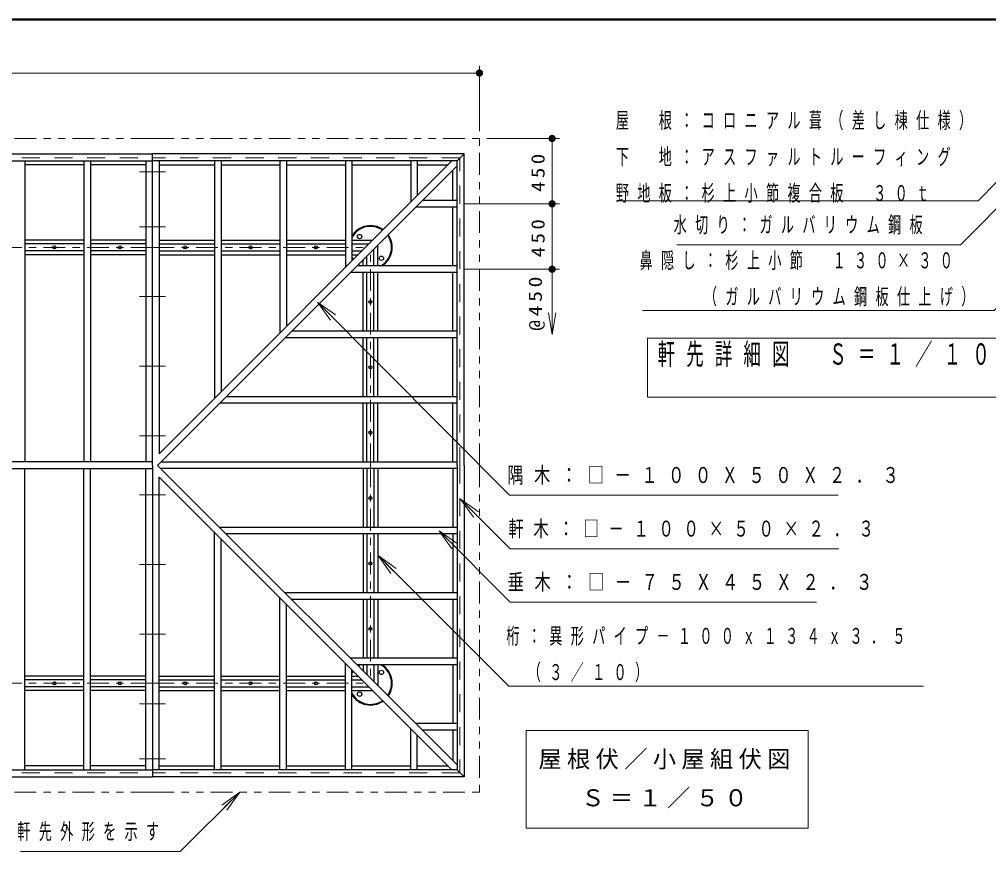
# Model space of a CAD drawing. Units: millimetres on the paper, scale 1:50, with parts at other scales. Extents: x -385 to 6, y 0 to 267.
# Drawn here: x -285.8 to -152.4, y 152.4 to 267 of the extents above; entities that cross this region are included whole.
import ezdxf

# ---------------------------------------------------------------- set-up
doc = ezdxf.new("R2010")
doc.units = ezdxf.units.MM
for name, pattern in [('USER1', [4.5, 2.5, -2]), ('USER2', [6, 3, -1, 1, -1]), ('USER3', [8, 3, -1, 1, -1, 1, -1])]:
    doc.linetypes.add(name, pattern=pattern)
doc.layers.add('LY_1', color=7, linetype='Continuous', lineweight=25)
doc.styles.add('ＭＳ ゴシック', font='')
doc.styles.get('ＭＳ ゴシック').set_extended_font_data('MS Gothic')

# ---------------------------------------------------------------- blocks, each defined once
blk = doc.blocks.new('filled_dot')
at = {"color": 0, "linetype": 'Continuous', "lineweight": -2, "const_width": 1.25}
blk.add_lwpolyline([(-0.625, 0, 1), (0.625, 0, 1)], format="xyb", close=True, dxfattribs=at)
blk = doc.blocks.new('open_arrow')
at = {"color": 0, "linetype": 'Continuous', "lineweight": -2}
blk.add_lwpolyline([(7.5, 1.25), (0, 0), (7.5, -1.25)], dxfattribs=at)

msp = doc.modelspace()

# ---------------------------------------------------------------- linework, layer by layer
at = {"layer": 'LY_1', "lineweight": 50}
msp.add_line((0, 267), (-385, 267), dxfattribs=at)
at = {"layer": 'LY_1', "lineweight": 13}
for p, q in [((-222.46, 251.61), (-222.46, 260.61)), ((-366.46, 259.61), (-222.46, 259.61)), ((-221.46, 250.61), (-211.46, 250.61)), ((-212.46, 250.61), (-212.46, 241.61)), ((-224.533, 241.61), (-211.46, 241.61)), ((-221.46, 241.61), (-211.46, 241.61)), ((-212.46, 241.61), (-212.46, 232.61)), ((-224.533, 232.61), (-211.46, 232.61)), ((-212.46, 232.61), (-212.46, 223.61)), ((-244.739, 228.085), (-242.624, 225.958)), ((-244.739, 228.085), (-242.27, 226.31)), ((-242.979, 225.605), (-244.739, 228.085)), ((-199.332, 223.131), (-199.332, 214.997)), ((-148.532, 223.131), (-199.332, 223.131)), ((-199.332, 214.997), (-148.532, 214.997)), ((-225.052, 200.971), (-222.932, 198.848)), ((-225.052, 200.971), (-222.578, 199.201)), ((-223.286, 198.494), (-225.052, 200.971)), ((-228.005, 196.606), (-225.887, 194.482)), ((-228.005, 196.606), (-225.533, 194.835)), ((-226.241, 194.129), (-228.005, 196.606)), ((-236.398, 193.184), (-234.277, 191.062)), ((-236.398, 193.184), (-233.923, 191.416)), ((-234.631, 190.709), (-236.398, 193.184)), ((-216.032, 169.109), (-216.032, 155.643)), ((-177.232, 169.109), (-216.032, 169.109)), ((-177.232, 155.643), (-177.232, 169.109)), ((-257.929, 158.843), (-255.455, 160.61)), ((-255.455, 160.61), (-257.576, 158.489)), ((-255.455, 160.61), (-257.222, 158.135)), ((-216.032, 155.643), (-177.232, 155.643))]:
    msp.add_line(p, q, dxfattribs=at)
at = {"layer": 'LY_1', "linetype": 'USER3', "lineweight": 13}
for p, q in [((-267.46, 250.61), (-294.46, 250.61)), ((-267.46, 250.61), (-222.46, 250.61)), ((-222.46, 205.61), (-222.46, 250.61)), ((-222.46, 205.61), (-222.46, 160.61)), ((-267.46, 160.61), (-294.46, 160.61)), ((-267.46, 160.61), (-222.46, 160.61))]:
    msp.add_line(p, q, dxfattribs=at)
at = {"layer": 'LY_1'}
for p, q in [((-294.46, 248.496), (-267.46, 248.496)), ((-224.575, 248.496), (-267.46, 248.496)), ((-267.46, 205.61), (-267.46, 248.496)), ((-224.575, 248.496), (-225.533, 247.538)), ((-224.575, 205.61), (-224.575, 248.496)), ((-294.46, 247.538), (-267.46, 247.538)), ((-285.01, 247.538), (-285.01, 206.11)), ((-276.91, 246.963), (-285.01, 246.963)), ((-276.91, 247.538), (-276.91, 206.11)), ((-276.01, 247.538), (-276.01, 206.11)), ((-268.36, 246.963), (-276.01, 246.963)), ((-268.36, 247.538), (-268.36, 206.11)), ((-225.533, 247.538), (-267.46, 247.538)), ((-225.533, 246.831), (-266.753, 205.61)), ((-266.56, 247.538), (-266.56, 207.217)), ((-226.24, 247.538), (-266.56, 207.217)), ((-266.56, 246.963), (-258.91, 246.963)), ((-258.91, 247.538), (-258.91, 214.867)), ((-258.01, 247.538), (-258.01, 215.767)), ((-258.01, 246.963), (-249.91, 246.963)), ((-249.91, 247.538), (-249.91, 223.867)), ((-249.01, 247.538), (-249.01, 224.767)), ((-249.01, 246.963), (-240.91, 246.963)), ((-240.91, 247.538), (-240.91, 232.867)), ((-240.01, 247.538), (-240.01, 233.767)), ((-240.01, 246.963), (-231.91, 246.963)), ((-231.91, 247.538), (-231.91, 241.867)), ((-231.01, 247.538), (-231.01, 242.767)), ((-231.01, 246.963), (-226.815, 246.963)), ((-225.533, 205.61), (-225.533, 247.538)), ((-226.108, 242.06), (-226.108, 246.256)), ((-225.533, 242.06), (-230.303, 242.06)), ((-225.533, 241.16), (-231.203, 241.16)), ((-226.108, 233.06), (-226.108, 241.16)), ((-276.91, 236.089), (-285.01, 236.089)), ((-276.91, 235.131), (-285.01, 235.131)), ((-268.36, 236.089), (-276.01, 236.089)), ((-268.36, 235.131), (-276.01, 235.131)), ((-266.56, 236.089), (-258.91, 236.089)), ((-266.56, 235.131), (-258.91, 235.131)), ((-258.01, 236.089), (-249.91, 236.089)), ((-258.01, 235.131), (-249.91, 235.131)), ((-249.01, 236.089), (-240.91, 236.089)), ((-249.01, 235.131), (-240.91, 235.131)), ((-240.01, 236.089), (-237.689, 236.089)), ((-240.01, 235.131), (-238.646, 235.131)), ((-236.982, 233.06), (-236.982, 235.382)), ((-237.939, 233.06), (-237.939, 234.424)), ((-225.533, 232.16), (-240.203, 232.16)), ((-225.533, 233.06), (-239.303, 233.06)), ((-237.939, 224.06), (-237.939, 232.16)), ((-236.982, 224.06), (-236.982, 232.16)), ((-226.108, 224.06), (-226.108, 232.16)), ((-225.533, 223.16), (-249.203, 223.16)), ((-225.533, 224.06), (-248.303, 224.06)), ((-237.939, 215.06), (-237.939, 223.16)), ((-236.982, 215.06), (-236.982, 223.16)), ((-226.108, 215.06), (-226.108, 223.16)), ((-225.533, 215.06), (-257.303, 215.06)), ((-225.533, 214.16), (-258.203, 214.16)), ((-237.939, 206.06), (-237.939, 214.16)), ((-236.982, 206.06), (-236.982, 214.16)), ((-226.108, 206.06), (-226.108, 214.16)), ((-267.46, 206.11), (-294.46, 206.11)), ((-267.46, 205.61), (-267.46, 162.725)), ((-225.533, 164.39), (-266.753, 205.61)), ((-225.533, 206.06), (-266.303, 206.06)), ((-225.533, 205.61), (-225.533, 163.683)), ((-224.575, 205.61), (-224.575, 162.725)), ((-267.46, 205.11), (-294.46, 205.11)), ((-285.01, 163.683), (-285.01, 205.11)), ((-276.91, 163.683), (-276.91, 205.11)), ((-276.01, 163.683), (-276.01, 205.11)), ((-268.36, 163.683), (-268.36, 205.11)), ((-225.533, 205.16), (-266.303, 205.16)), ((-237.939, 205.16), (-237.939, 197.06)), ((-236.982, 205.16), (-236.982, 197.06)), ((-226.108, 205.16), (-226.108, 197.06)), ((-266.56, 163.683), (-266.56, 204.003)), ((-226.24, 163.683), (-266.56, 204.003)), ((-258.91, 163.683), (-258.91, 196.353)), ((-225.533, 197.06), (-258.203, 197.06)), ((-225.533, 196.16), (-257.303, 196.16)), ((-237.939, 196.16), (-237.939, 188.06)), ((-236.982, 196.16), (-236.982, 188.06)), ((-226.108, 196.16), (-226.108, 188.06)), ((-258.01, 163.683), (-258.01, 195.453)), ((-249.91, 163.683), (-249.91, 187.353)), ((-225.533, 188.06), (-249.203, 188.06)), ((-225.533, 187.16), (-248.303, 187.16)), ((-237.939, 187.16), (-237.939, 179.06)), ((-236.982, 187.16), (-236.982, 179.06)), ((-226.108, 187.16), (-226.108, 179.06)), ((-249.01, 163.683), (-249.01, 186.453)), ((-225.533, 179.06), (-240.203, 179.06)), ((-240.91, 163.683), (-240.91, 178.353)), ((-240.01, 163.683), (-240.01, 177.453)), ((-225.533, 178.16), (-239.303, 178.16)), ((-237.939, 178.16), (-237.939, 176.796)), ((-236.982, 178.16), (-236.982, 175.839)), ((-226.108, 178.16), (-226.108, 170.06)), ((-276.91, 176.089), (-285.01, 176.089)), ((-268.36, 176.089), (-276.01, 176.089)), ((-266.56, 176.089), (-258.91, 176.089)), ((-258.01, 176.089), (-249.91, 176.089)), ((-249.01, 176.089), (-240.91, 176.089)), ((-240.01, 176.089), (-238.646, 176.089)), ((-276.91, 175.132), (-285.01, 175.132)), ((-268.36, 175.132), (-276.01, 175.132)), ((-266.56, 175.132), (-258.91, 175.132)), ((-258.01, 175.132), (-249.91, 175.132)), ((-249.01, 175.132), (-240.91, 175.132)), ((-240.01, 175.132), (-237.689, 175.132)), ((-225.533, 170.06), (-231.203, 170.06)), ((-231.91, 163.683), (-231.91, 169.353)), ((-231.01, 163.683), (-231.01, 168.453)), ((-225.533, 169.16), (-230.303, 169.16)), ((-226.108, 169.16), (-226.108, 164.965)), ((-276.91, 164.258), (-285.01, 164.258)), ((-268.36, 164.258), (-276.01, 164.258)), ((-266.56, 164.258), (-258.91, 164.258)), ((-258.01, 164.258), (-249.91, 164.258)), ((-249.01, 164.258), (-240.91, 164.258)), ((-240.01, 164.258), (-231.91, 164.258)), ((-231.01, 164.258), (-226.815, 164.258)), ((-294.46, 163.683), (-267.46, 163.683)), ((-225.533, 163.683), (-267.46, 163.683)), ((-224.575, 162.725), (-225.533, 163.683)), ((-294.46, 162.725), (-267.46, 162.725)), ((-224.575, 162.725), (-267.46, 162.725))]:
    msp.add_line(p, q, dxfattribs=at)
at = {"layer": 'LY_1', "linetype": 'USER1', "lineweight": 13}
for p, q in [((-294.46, 247.921), (-267.46, 247.921)), ((-225.15, 247.921), (-267.46, 247.921)), ((-225.15, 205.61), (-225.15, 247.921)), ((-225.15, 205.61), (-225.15, 163.3)), ((-294.46, 163.3), (-267.46, 163.3)), ((-225.15, 163.3), (-267.46, 163.3))]:
    msp.add_line(p, q, dxfattribs=at)
at = {"layer": 'LY_1', "linetype": 'USER2', "lineweight": 13}
for p, q in [((-267.46, 245.998), (-269.257, 245.998)), ((-267.46, 245.998), (-265.664, 245.998)), ((-267.46, 238.42), (-269.257, 238.42)), ((-267.46, 238.42), (-265.664, 238.42)), ((-267.46, 235.61), (-294.46, 235.61)), ((-267.46, 235.61), (-237.46, 235.61)), ((-237.46, 205.61), (-237.46, 235.61)), ((-267.46, 228.842), (-269.257, 228.842)), ((-267.46, 228.842), (-265.664, 228.842)), ((-267.46, 219.263), (-269.257, 219.263)), ((-267.46, 219.263), (-265.664, 219.263)), ((-267.46, 209.685), (-269.257, 209.685)), ((-267.46, 209.685), (-265.664, 209.685)), ((-237.46, 205.61), (-237.46, 175.61)), ((-267.46, 201.536), (-269.257, 201.536)), ((-267.46, 201.536), (-265.664, 201.536)), ((-267.46, 191.957), (-269.257, 191.957)), ((-267.46, 191.957), (-265.664, 191.957)), ((-267.46, 182.379), (-269.257, 182.379)), ((-267.46, 182.379), (-265.664, 182.379)), ((-267.46, 175.61), (-294.46, 175.61)), ((-267.46, 175.61), (-237.46, 175.61)), ((-267.46, 172.801), (-269.257, 172.801)), ((-267.46, 172.801), (-265.664, 172.801)), ((-267.46, 165.222), (-269.257, 165.222)), ((-267.46, 165.222), (-265.664, 165.222))]:
    msp.add_line(p, q, dxfattribs=at)
at = {"layer": 'LY_1', "color": 131}
for p, q in [((-276.91, 236.61), (-285.01, 236.61)), ((-268.36, 236.61), (-276.01, 236.61)), ((-266.56, 236.61), (-258.91, 236.61)), ((-258.01, 236.61), (-249.91, 236.61)), ((-249.01, 236.61), (-240.91, 236.61)), ((-240.01, 236.61), (-237.168, 236.61)), ((-236.46, 233.06), (-236.46, 235.903)), ((-276.91, 234.61), (-285.01, 234.61)), ((-268.36, 234.61), (-276.01, 234.61)), ((-266.56, 234.61), (-258.91, 234.61)), ((-258.01, 234.61), (-249.91, 234.61)), ((-249.01, 234.61), (-240.91, 234.61)), ((-240.01, 234.61), (-239.168, 234.61)), ((-238.46, 233.06), (-238.46, 233.903)), ((-238.46, 224.06), (-238.46, 232.16)), ((-236.46, 224.06), (-236.46, 232.16)), ((-238.46, 215.06), (-238.46, 223.16)), ((-236.46, 215.06), (-236.46, 223.16)), ((-238.46, 206.06), (-238.46, 214.16)), ((-236.46, 206.06), (-236.46, 214.16)), ((-238.46, 205.16), (-238.46, 197.06)), ((-236.46, 205.16), (-236.46, 197.06)), ((-238.46, 196.16), (-238.46, 188.06)), ((-236.46, 196.16), (-236.46, 188.06)), ((-238.46, 187.16), (-238.46, 179.06)), ((-236.46, 187.16), (-236.46, 179.06)), ((-238.46, 178.16), (-238.46, 177.318)), ((-236.46, 178.16), (-236.46, 175.318)), ((-276.91, 176.61), (-285.01, 176.61)), ((-268.36, 176.61), (-276.01, 176.61)), ((-266.56, 176.61), (-258.91, 176.61)), ((-258.01, 176.61), (-249.91, 176.61)), ((-249.01, 176.61), (-240.91, 176.61)), ((-240.01, 176.61), (-239.168, 176.61)), ((-276.91, 174.61), (-285.01, 174.61)), ((-268.36, 174.61), (-276.01, 174.61)), ((-266.56, 174.61), (-258.91, 174.61)), ((-258.01, 174.61), (-249.91, 174.61)), ((-249.01, 174.61), (-240.91, 174.61)), ((-240.01, 174.61), (-237.168, 174.61))]:
    msp.add_line(p, q, dxfattribs=at)
at = {"layer": 'LY_1', "lineweight": 13}
for points in [[(-148.77, 247.168), (-153.8, 242.02), (-203.263, 242.02)], [(-148.541, 243.742), (-156.238, 235.961), (-195.307, 235.961)], [(-138.408, 240.161), (-151.595, 226.906), (-199.995, 226.906)], [(-244.739, 228.085), (-218.313, 201.508), (-173.107, 201.508)], [(-225.052, 200.971), (-218.222, 194.128), (-172.994, 194.128)], [(-228.005, 196.606), (-218.218, 186.789), (-176.084, 186.789)], [(-236.398, 193.184), (-218.42, 175.206), (-161.333, 175.206)], [(-255.455, 160.61), (-263.629, 152.436), (-285.646, 152.436)]]:
    msp.add_lwpolyline(points, dxfattribs=at)
at = {"layer": 'LY_1'}
for centre, radius in [((-238.96, 237.11), 0.3), ((-280.96, 235.61), 0.21), ((-271.96, 235.61), 0.21), ((-262.96, 235.61), 0.21), ((-253.96, 235.61), 0.21), ((-244.96, 235.61), 0.21), ((-235.96, 234.11), 0.3), ((-237.46, 228.11), 0.21), ((-237.46, 219.11), 0.21), ((-237.46, 210.11), 0.21), ((-237.46, 201.11), 0.21), ((-237.46, 192.11), 0.21), ((-237.46, 183.11), 0.21), ((-235.96, 177.11), 0.3), ((-280.96, 175.61), 0.21), ((-271.96, 175.61), 0.21), ((-262.96, 175.61), 0.21), ((-253.96, 175.61), 0.21), ((-244.96, 175.61), 0.21), ((-238.96, 174.11), 0.3)]:
    msp.add_circle(centre, radius, dxfattribs=at)
for centre, radius, start, end in [((-237.46, 235.61), 3, 54.59407, 148.20935), ((-237.46, 235.61), 2.9, 54.92819, 151.55662), ((-237.46, 235.61), 2.9, 298.44338, 35.07181), ((-237.46, 235.61), 3, 301.79065, 35.40593), ((-237.46, 235.61), 2.9, 208.44338, 215.07181), ((-237.46, 235.61), 3, 211.79065, 215.40593), ((-237.46, 235.61), 3, 234.59407, 238.20935), ((-237.46, 235.61), 2.9, 234.92819, 241.55662), ((-237.46, 175.61), 3, 121.79065, 125.40593), ((-237.46, 175.61), 2.9, 118.44338, 125.07181), ((-237.46, 175.61), 2.9, 324.92819, 61.55662), ((-237.46, 175.61), 3, 324.59407, 58.20935), ((-237.46, 175.61), 3, 144.59407, 148.20935), ((-237.46, 175.61), 2.9, 144.92819, 151.55662), ((-237.46, 175.61), 2.9, 208.44338, 305.07181), ((-237.46, 175.61), 3, 211.79065, 305.40593)]:
    msp.add_arc(centre, radius, start, end, dxfattribs=at)

# ---------------------------------------------------------------- block references
at = {"layer": 'LY_1', "lineweight": 13}
for name, p, xscale, yscale, rotation in [('filled_dot', (-222.46, 259.61), 0.4, 0.4, 180), ('filled_dot', (-212.46, 250.61), 0.4, 0.4, 270), ('filled_dot', (-212.46, 241.61), 0.4, 0.4, 90), ('filled_dot', (-212.46, 241.61), 0.4, 0.4, 270), ('filled_dot', (-212.46, 232.61), 0.4, 0.4, 90), ('filled_dot', (-212.46, 232.61), 0.399, 0.399, 270), ('open_arrow', (-212.46, 223.61), 0.399, 0.399, 90)]:
    msp.add_blockref(name, p, dxfattribs=dict(at, xscale=xscale, yscale=yscale, rotation=rotation))

# ---------------------------------------------------------------- texts
at = {"layer": 'LY_1', "style": 'ＭＳ ゴシック'}
for s, insert, char_height, attachment_point in [('\\T1.64;\\W0.6;屋\u3000根：コロニアル葺（差し棟仕様）', (-203.679, 252.97), 2.199, 4), ('\\T1.64;\\W0.6;下\u3000地：アスファルトルーフィング', (-203.679, 247.97), 2.199, 4), ('\\T1.64;\\W0.6;野地板：杉上小節複合板\u3000３０ｔ\u3000', (-203.679, 242.97), 2.199, 4), ('\\T1.64;\\W0.6;水切り：ガルバリウム鋼板\u3000', (-195.724, 238.611), 2.199, 4), ('\\T1.64;\\W0.6;鼻隠し：杉上小節\u3000１３０×３０', (-200.411, 233.706), 2.199, 4), ('\\T1.64;\\W0.6;\u3000\u3000\u3000（ガルバリウム鋼板仕上げ）', (-200.411, 228.706), 2.199, 4), ('\\T1.64;\\W0.6;軒先詳細図\u3000Ｓ＝１／１０', (-197.932, 222.397), 2.933, 1), ('\\T1.64;\\W0.75;隅木：□－１００Ｘ５０Ｘ２．３', (-218.631, 204.158), 2.199, 4), ('\\T1.64;\\W0.7;軒木：□－１００×５０×２．３', (-218.468, 196.778), 2.199, 4), ('\\T1.64;\\W0.75;垂木：□－７５Ｘ４５Ｘ２．３', (-218.579, 189.439), 2.199, 4), ('\\T1.64;\\W0.6;桁：異形パイプ－１００ｘ１３４ｘ３．５', (-218.75, 182.006), 2.199, 4), ('\\T1.64;\\W0.6;\u3000（３／１０）\u3000\u3000\u3000\u3000\u3000\u3000\u3000\u3000\u3000\u3000\u3000\u3000', (-218.75, 177.006), 2.199, 4), ('\\T1.23;屋根伏／小屋組伏図', (-196.632, 165.043), 2.346, 5), ('\\T1.23;Ｓ＝１／５０', (-196.632, 159.709), 2.346, 5), ('\\T1.64;\\W0.6;軒先外形を示す', (-286.062, 155.086), 2.199, 4)]:
    msp.add_mtext(s, dxfattribs=dict(at, insert=insert, char_height=char_height, attachment_point=attachment_point))
at = {"layer": 'LY_1', "char_height": 1.833, "attachment_point": 8, "rotation": 90, "style": 'ＭＳ ゴシック'}
for s, insert in [('\\T1.33;\\W1.15;450', (-213.46, 246.11)), ('\\T1.33;\\W1.15;450', (-213.46, 237.11)), ('\\T1.33;\\W1.2;@450', (-213.46, 228.11))]:
    msp.add_mtext(s, dxfattribs=dict(at, insert=insert))

doc.saveas('drawing.dxf')
